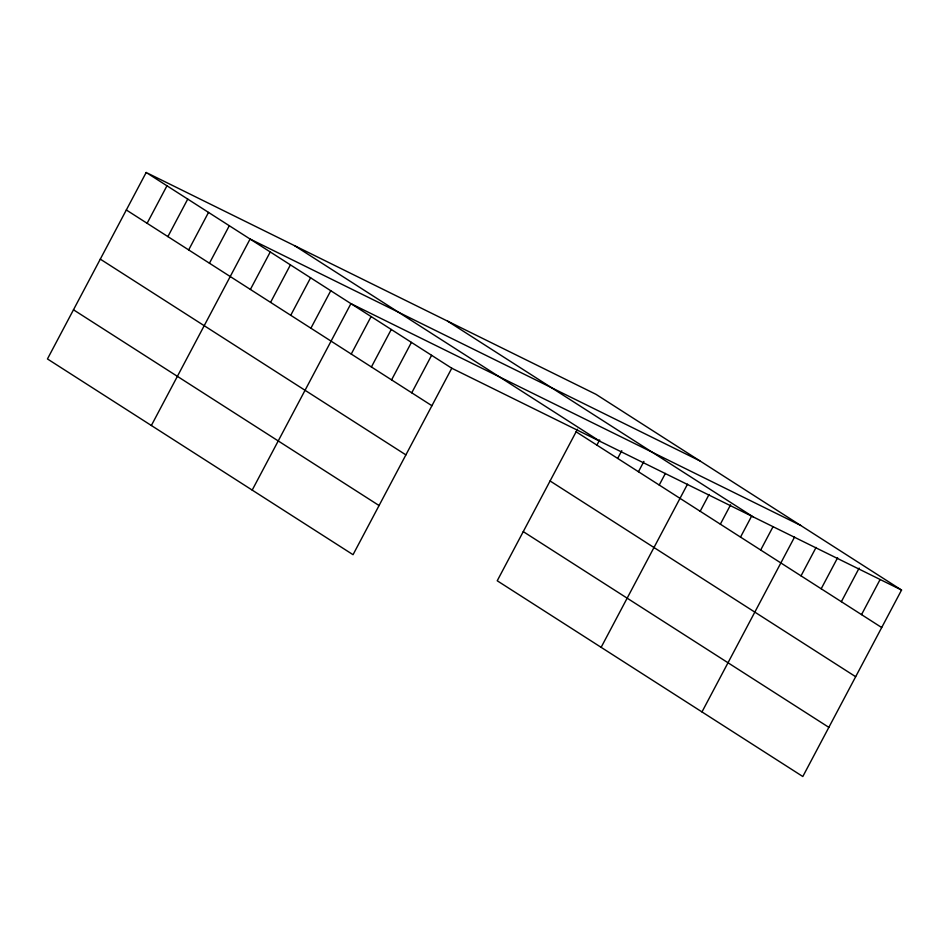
<?xml version="1.0" encoding="UTF-8"?>
<svg xmlns="http://www.w3.org/2000/svg" width="949" height="949" viewBox="0 0 949 949"><rect width="100%" height="100%" fill="white"/><g stroke="black" fill="none" stroke-linecap="round" stroke-linejoin="round"><path stroke-width="1.42" d="M146.182 172.481L47.45 358.947L353.04 554.691L451.771 368.224L146.182 172.481L595.96 394.309L901.55 590.053L802.818 776.519L497.229 580.776L577.478 429.221M147.107 223.288L166.965 185.79M167.89 236.598L187.736 199.1M188.673 249.907L208.519 212.41M209.444 263.217L229.302 225.72M151.354 425.508L250.085 239.029L699.864 460.858M250.394 289.445L270.251 251.96M270.572 302.363L290.418 264.878M290.738 315.282L310.584 277.796M310.904 328.2L330.762 290.714M252.197 490.099L350.928 303.633L800.707 525.449M351.249 354.036L371.095 316.551M371.415 366.955L391.261 329.469M391.581 379.873L411.427 342.387M411.747 392.803L431.605 355.306M596.885 445.117L599.626 439.945M617.669 458.426L621.773 450.668M638.452 471.736L643.92 461.392M659.223 485.046L665.391 473.409M601.132 647.325L687.539 484.132M700.172 511.274L709.081 494.465M720.35 524.192L730.611 504.797M740.517 537.11L751.466 516.422M760.683 550.029L773.008 526.754M701.975 711.928L794.55 537.087M801.027 575.865L816.081 547.419M821.193 588.783L837.623 557.751M841.36 601.702L859.153 568.083M861.526 614.62L880.008 579.709M451.771 368.224L901.55 590.053M447.537 321.106L753.126 516.849M294.605 245.684L600.195 441.427M576.102 431.795L881.704 627.538M550.076 480.965L855.666 676.708M126.324 209.978L431.914 405.721M100.297 259.136L405.887 454.879M523.255 531.618L828.845 727.349M73.476 309.789L379.066 505.532"/></g></svg>
